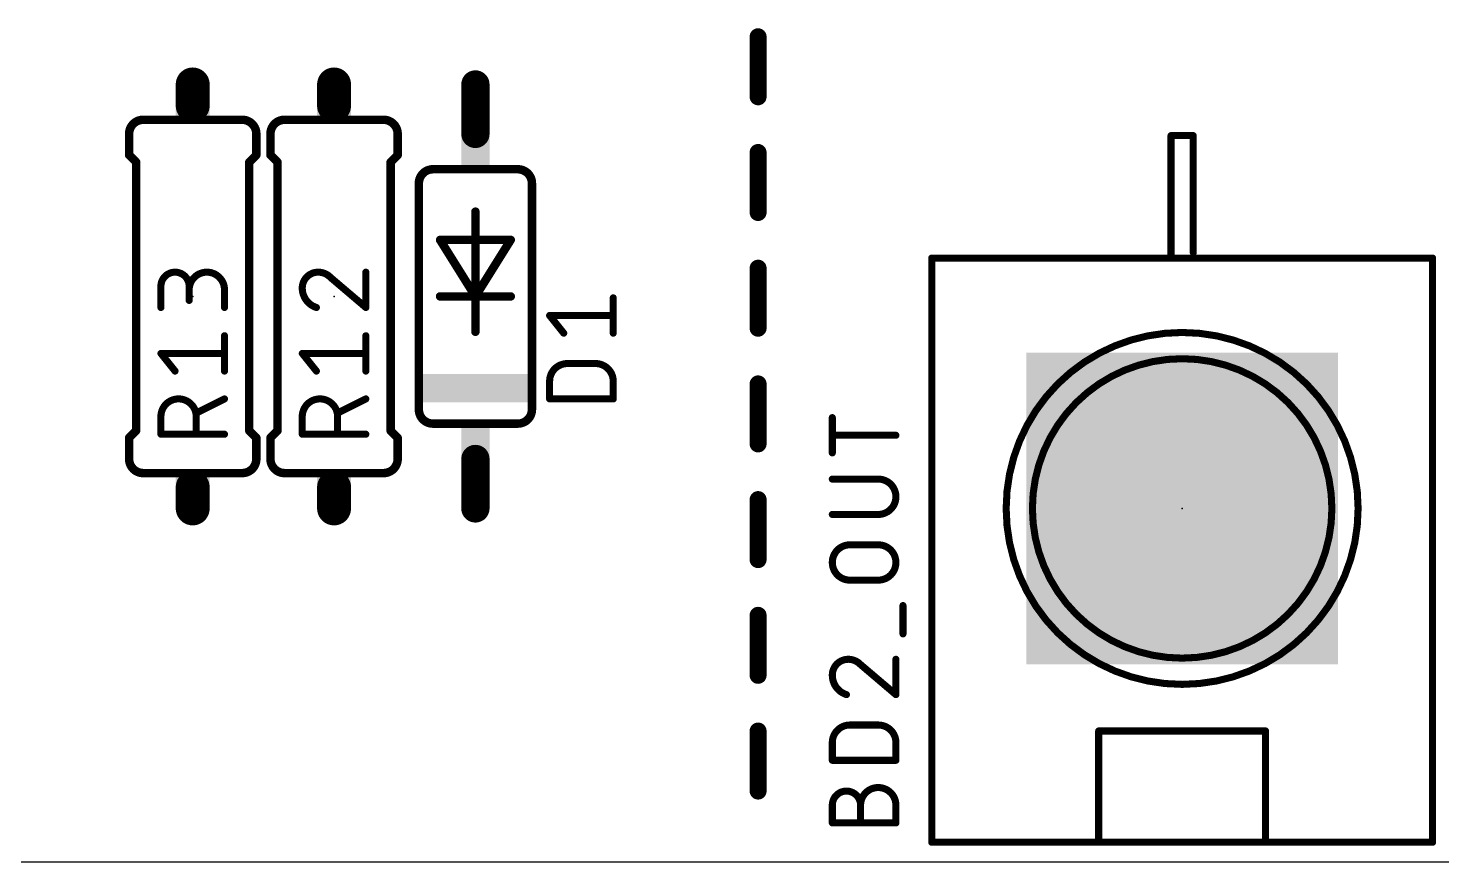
# Model space of a CAD drawing. Extents: x 0 to 81, y 0 to 102.
# Drawn here: x 14.82 to 40.22, y 0 to 14.98 of the extents above; entities that cross this region are included whole.
import ezdxf

# ---------------------------------------------------------------- set-up
doc = ezdxf.new("R2010")
doc.units = 0
for name, color, linetype in [('20', 31, 'CONTINUOUS'), ('21', 253, 'CONTINUOUS'), ('23', 53, 'CONTINUOUS'), ('25', 253, 'CONTINUOUS'), ('41', 12, 'CONTINUOUS'), ('51', 253, 'CONTINUOUS')]:
    doc.layers.add(name, color=color, linetype=linetype)

# ---------------------------------------------------------------- blocks, each defined once
blk = doc.blocks.new('RECT')
blk.add_solid([(-0.5, -0.5), (0.5, -0.5), (-0.5, 0.5), (0.5, 0.5)])

msp = doc.modelspace()

# ---------------------------------------------------------------- linework, layer by layer
at = {"layer": '20'}
msp.add_line((0, 0), (81.28, 0), dxfattribs=at)
at = {"layer": '21'}
for points, const_width in [([(16.891, 13.335, 0.4142), (16.637, 13.081)], 0.1524), ([(16.891, 13.2969, 1), (16.891, 13.3731)], 0.0762), ([(18.923, 13.081, 0.4142), (18.669, 13.335)], 0.1524), ([(18.669, 13.3731, 1), (18.669, 13.2969)], 0.0762), ([(19.431, 13.335, 0.4142), (19.177, 13.081)], 0.1524), ([(19.431, 13.2969, 1), (19.431, 13.3731)], 0.0762), ([(21.463, 13.081, 0.4142), (21.209, 13.335)], 0.1524), ([(21.209, 13.3731, 1), (21.209, 13.2969)], 0.0762), ([(16.6751, 13.081, 1), (16.5989, 13.081)], 0.0762), ([(16.5989, 13.081, 1), (16.6751, 13.081)], 0.0762), ([(18.9611, 13.081, 1), (18.8849, 13.081)], 0.0762), ([(18.8849, 13.081, 1), (18.9611, 13.081)], 0.0762), ([(19.2151, 13.081, 1), (19.1389, 13.081)], 0.0762), ([(19.1389, 13.081, 1), (19.2151, 13.081)], 0.0762), ([(21.5011, 13.081, 1), (21.4249, 13.081)], 0.0762), ([(21.4249, 13.081, 1), (21.5011, 13.081)], 0.0762), ([(35.3918, 13.05, 1), (35.3282, 13.05)], 0.0635), ([(35.36, 13.0818, 1), (35.36, 13.0183)], 0.0635), ([(35.7918, 13.05, 1), (35.7283, 13.05)], 0.0635), ([(35.76, 13.0183, 1), (35.76, 13.0818)], 0.0635), ([(16.5989, 12.7, 1), (16.6751, 12.7)], 0.0762), ([(16.6639, 12.7269, 1), (16.6101, 12.6731)], 0.0762), ([(18.8849, 12.7, 1), (18.9611, 12.7)], 0.0762), ([(18.9499, 12.6731, 1), (18.8961, 12.7269)], 0.0762), ([(19.1389, 12.7, 1), (19.2151, 12.7)], 0.0762), ([(19.2039, 12.7269, 1), (19.1501, 12.6731)], 0.0762), ([(21.4249, 12.7, 1), (21.5011, 12.7)], 0.0762), ([(21.4899, 12.6731, 1), (21.4361, 12.7269)], 0.0762), ([(16.8021, 12.573, 1), (16.7259, 12.573)], 0.0762), ([(16.7371, 12.5461, 1), (16.7909, 12.5999)], 0.0762), ([(18.8341, 12.573, 1), (18.7579, 12.573)], 0.0762), ([(18.7691, 12.5999, 1), (18.8229, 12.5461)], 0.0762), ([(19.3421, 12.573, 1), (19.2659, 12.573)], 0.0762), ([(19.2771, 12.5461, 1), (19.3309, 12.5999)], 0.0762), ([(21.3741, 12.573, 1), (21.2979, 12.573)], 0.0762), ([(21.3091, 12.5999, 1), (21.3629, 12.5461)], 0.0762), ([(22.098, 12.446, 0.4142), (21.844, 12.192)], 0.1524), ([(22.098, 12.4841, 1), (22.098, 12.4079)], 0.0762), ([(22.098, 12.4079, 1), (22.098, 12.4841)], 0.0762), ([(23.876, 12.192, 0.4142), (23.622, 12.446)], 0.1524), ([(23.622, 12.4841, 1), (23.622, 12.4079)], 0.0762), ([(23.622, 12.4079, 1), (23.622, 12.4841)], 0.0762), ([(21.8821, 12.192, 1), (21.8059, 12.192)], 0.0762), ([(21.8059, 12.192, 1), (21.8821, 12.192)], 0.0762), ([(23.9141, 12.192, 1), (23.8379, 12.192)], 0.0762), ([(23.8379, 12.192, 1), (23.9141, 12.192)], 0.0762), ([(22.8981, 11.684, 1), (22.8219, 11.684)], 0.0762), ([(22.225, 11.2141, 1), (22.225, 11.1379)], 0.0762), ([(22.2573, 11.1962, 1), (22.1927, 11.1558)], 0.0762), ([(23.5273, 11.1558, 1), (23.4627, 11.1962)], 0.0762), ([(23.495, 11.1379, 1), (23.495, 11.2141)], 0.0762), ([(35.7283, 10.95, 1), (35.7918, 10.95)], 0.0635), ([(31.06, 10.8818, 1), (31.06, 10.8182)], 0.0635), ([(31.0918, 10.85, 1), (31.0283, 10.85)], 0.0635), ([(35.36, 10.8818, 1), (35.36, 10.8182)], 0.0635), ([(35.3282, 10.85, 1), (35.3918, 10.85)], 0.0635), ([(35.36, 10.8182, 1), (35.36, 10.8818)], 0.0635), ([(40.0918, 10.85, 1), (40.0282, 10.85)], 0.0635), ([(40.06, 10.8182, 1), (40.06, 10.8818)], 0.0635), ([(22.225, 10.1981, 1), (22.225, 10.1219)], 0.0762), ([(22.8981, 10.16, 1), (22.8219, 10.16)], 0.0762), ([(22.86, 10.1981, 1), (22.86, 10.1219)], 0.0762), ([(22.8277, 10.1802, 1), (22.8923, 10.1398)], 0.0762), ([(22.8219, 10.16, 1), (22.8981, 10.16)], 0.0762), ([(22.8277, 10.1398, 1), (22.8923, 10.1802)], 0.0762), ([(22.86, 10.1219, 1), (22.86, 10.1981)], 0.0762), ([(23.495, 10.1219, 1), (23.495, 10.1981)], 0.0762), ([(22.8219, 9.525, 1), (22.8981, 9.525)], 0.0762), ([(35.56, 3.1877, 1), (35.56, 9.5123, 1), (35.56, 3.1877)], 0.127), ([(35.56, 3.6593, 1), (35.56, 9.0407, 1), (35.56, 3.6593)], 0.127), ([(21.844, 8.128, 0.4142), (22.098, 7.874)], 0.1524), ([(21.8821, 8.128, 1), (21.8059, 8.128)], 0.0762), ([(21.8059, 8.128, 1), (21.8821, 8.128)], 0.0762), ([(23.622, 7.874, 0.4142), (23.876, 8.128)], 0.1524), ([(23.9141, 8.128, 1), (23.8379, 8.128)], 0.0762), ([(23.8379, 8.128, 1), (23.9141, 8.128)], 0.0762), ([(22.098, 7.9121, 1), (22.098, 7.8359)], 0.0762), ([(22.098, 7.8359, 1), (22.098, 7.9121)], 0.0762), ([(23.622, 7.9121, 1), (23.622, 7.8359)], 0.0762), ([(23.622, 7.8359, 1), (23.622, 7.9121)], 0.0762), ([(16.6751, 7.62, 1), (16.5989, 7.62)], 0.0762), ([(16.6101, 7.6469, 1), (16.6639, 7.5931)], 0.0762), ([(16.7259, 7.747, 1), (16.8021, 7.747)], 0.0762), ([(16.7909, 7.7201, 1), (16.7371, 7.7739)], 0.0762), ([(18.7579, 7.747, 1), (18.8341, 7.747)], 0.0762), ([(18.8229, 7.7739, 1), (18.7691, 7.7201)], 0.0762), ([(18.9611, 7.62, 1), (18.8849, 7.62)], 0.0762), ([(18.8961, 7.5931, 1), (18.9499, 7.6469)], 0.0762), ([(19.2151, 7.62, 1), (19.1389, 7.62)], 0.0762), ([(19.1501, 7.6469, 1), (19.2039, 7.5931)], 0.0762), ([(19.2659, 7.747, 1), (19.3421, 7.747)], 0.0762), ([(19.3309, 7.7201, 1), (19.2771, 7.7739)], 0.0762), ([(21.2979, 7.747, 1), (21.3741, 7.747)], 0.0762), ([(21.3629, 7.7739, 1), (21.3091, 7.7201)], 0.0762), ([(21.5011, 7.62, 1), (21.4249, 7.62)], 0.0762), ([(21.4361, 7.5931, 1), (21.4899, 7.6469)], 0.0762), ([(16.637, 7.239, 0.4142), (16.891, 6.985)], 0.1524), ([(16.6751, 7.239, 1), (16.5989, 7.239)], 0.0762), ([(16.5989, 7.239, 1), (16.6751, 7.239)], 0.0762), ([(18.669, 6.985, 0.4142), (18.923, 7.239)], 0.1524), ([(18.9611, 7.239, 1), (18.8849, 7.239)], 0.0762), ([(18.8849, 7.239, 1), (18.9611, 7.239)], 0.0762), ([(19.177, 7.239, 0.4142), (19.431, 6.985)], 0.1524), ([(19.2151, 7.239, 1), (19.1389, 7.239)], 0.0762), ([(19.1389, 7.239, 1), (19.2151, 7.239)], 0.0762), ([(21.209, 6.985, 0.4142), (21.463, 7.239)], 0.1524), ([(21.5011, 7.239, 1), (21.4249, 7.239)], 0.0762), ([(21.4249, 7.239, 1), (21.5011, 7.239)], 0.0762), ([(16.891, 6.9469, 1), (16.891, 7.0231)], 0.0762), ([(18.669, 7.0231, 1), (18.669, 6.9469)], 0.0762), ([(19.431, 6.9469, 1), (19.431, 7.0231)], 0.0762), ([(21.209, 7.0231, 1), (21.209, 6.9469)], 0.0762), ([(34.0918, 2.35, 1), (34.0282, 2.35)], 0.0635), ([(34.06, 2.3818, 1), (34.06, 2.3182)], 0.0635), ([(37.0918, 2.35, 1), (37.0282, 2.35)], 0.0635), ([(37.06, 2.3182, 1), (37.06, 2.3818)], 0.0635), ([(31.06, 0.3818, 1), (31.06, 0.3183)], 0.0635), ([(31.0283, 0.35, 1), (31.0918, 0.35)], 0.0635), ([(34.0282, 0.35, 1), (34.0918, 0.35)], 0.0635), ([(34.06, 0.3818, 1), (34.06, 0.3183)], 0.0635), ([(34.06, 0.3183, 1), (34.06, 0.3818)], 0.0635), ([(37.0282, 0.35, 1), (37.0918, 0.35)], 0.0635), ([(37.06, 0.3818, 1), (37.06, 0.3183)], 0.0635), ([(37.06, 0.3183, 1), (37.06, 0.3818)], 0.0635), ([(40.0282, 0.35, 1), (40.0918, 0.35)], 0.0635), ([(40.06, 0.3183, 1), (40.06, 0.3818)], 0.0635)]:
    msp.add_lwpolyline(points, format="xyb", dxfattribs=dict(at, const_width=const_width))
for points, const_width in [([(16.637, 13.081), (16.637, 12.7)], 0.1524), ([(18.923, 13.081), (18.923, 12.7)], 0.1524), ([(19.177, 13.081), (19.177, 12.7)], 0.1524), ([(21.463, 13.081), (21.463, 12.7)], 0.1524), ([(35.76, 13.05), (35.36, 13.05)], 0.127), ([(35.36, 13.05), (35.36, 10.85)], 0.127), ([(35.76, 10.95), (35.76, 13.05)], 0.127), ([(16.764, 12.573), (16.637, 12.7)], 0.1524), ([(18.796, 12.573), (18.923, 12.7)], 0.1524), ([(19.304, 12.573), (19.177, 12.7)], 0.1524), ([(21.336, 12.573), (21.463, 12.7)], 0.1524), ([(16.764, 7.747), (16.764, 12.573)], 0.1524), ([(18.796, 7.747), (18.796, 12.573)], 0.1524), ([(19.304, 7.747), (19.304, 12.573)], 0.1524), ([(21.336, 7.747), (21.336, 12.573)], 0.1524), ([(22.098, 12.446), (23.622, 12.446)], 0.1524), ([(21.844, 8.128), (21.844, 12.192)], 0.1524), ([(23.876, 8.128), (23.876, 12.192)], 0.1524), ([(22.86, 10.16), (22.86, 11.684)], 0.1524), ([(22.225, 11.176), (23.495, 11.176)], 0.1524), ([(22.86, 10.16), (22.225, 11.176)], 0.1524), ([(23.495, 11.176), (22.86, 10.16)], 0.1524), ([(35.36, 10.85), (31.06, 10.85)], 0.127), ([(31.06, 10.85), (31.06, 0.35)], 0.127), ([(40.06, 10.85), (35.36, 10.85)], 0.127), ([(40.06, 0.35), (40.06, 10.85)], 0.127), ([(22.225, 10.16), (22.86, 10.16)], 0.1524), ([(22.86, 9.525), (22.86, 10.16)], 0.1524), ([(22.86, 10.16), (23.495, 10.16)], 0.1524), ([(22.098, 7.874), (23.622, 7.874)], 0.1524), ([(16.764, 7.747), (16.637, 7.62)], 0.1524), ([(16.637, 7.239), (16.637, 7.62)], 0.1524), ([(18.796, 7.747), (18.923, 7.62)], 0.1524), ([(18.923, 7.239), (18.923, 7.62)], 0.1524), ([(19.304, 7.747), (19.177, 7.62)], 0.1524), ([(19.177, 7.239), (19.177, 7.62)], 0.1524), ([(21.336, 7.747), (21.463, 7.62)], 0.1524), ([(21.463, 7.239), (21.463, 7.62)], 0.1524), ([(37.06, 2.35), (34.06, 2.35)], 0.127), ([(34.06, 2.35), (34.06, 0.35)], 0.127), ([(37.06, 0.35), (37.06, 2.35)], 0.127), ([(34.06, 0.35), (31.06, 0.35)], 0.127), ([(37.06, 0.35), (34.06, 0.35)], 0.127), ([(40.06, 0.35), (37.06, 0.35)], 0.127)]:
    msp.add_lwpolyline(points, dxfattribs=dict(at, const_width=const_width))
at = {"layer": '23'}
for p in [(17.78, 10.16), (20.32, 10.16), (22.86, 10.16), (35.56, 6.35)]:
    msp.add_point(p, dxfattribs=at)
at = {"layer": '25'}
for points, const_width in [([(27.94, 14.8273), (27.94, 13.7477)], 0.3048), ([(27.94, 12.7477), (27.94, 11.6681)], 0.3048), ([(27.94, 10.6681), (27.94, 9.5885)], 0.3048), ([(20.2565, 10.501), (20.8915, 9.9612)], 0.127), ([(20.8915, 9.9612), (20.8915, 10.5962)], 0.127), ([(17.2085, 9.9612), (17.2085, 10.3422)], 0.127), ([(17.7165, 10.3422), (17.7165, 10.0882)], 0.127), ([(18.3515, 9.9612), (18.3515, 10.2787)], 0.127), ([(25.3365, 9.4996), (25.3365, 10.1346)], 0.127), ([(24.4475, 9.4996), (24.1935, 9.8171)], 0.127), ([(24.1935, 9.8171), (25.3365, 9.8171)], 0.127), ([(18.3515, 8.8182), (18.3515, 9.4532)], 0.127), ([(20.8915, 8.8182), (20.8915, 9.4532)], 0.127), ([(17.4625, 8.8182), (17.2085, 9.1357)], 0.127), ([(17.2085, 9.1357), (18.3515, 9.1357)], 0.127), ([(20.0025, 8.8182), (19.7485, 9.1357)], 0.127), ([(19.7485, 9.1357), (20.8915, 9.1357)], 0.127), ([(24.511, 8.9535), (25.019, 8.9535)], 0.127), ([(24.1935, 8.3185), (24.1935, 8.636)], 0.127), ([(25.3365, 8.636), (25.3365, 8.3185)], 0.127), ([(27.94, 8.5885), (27.94, 7.5088)], 0.3048), ([(18.3515, 8.3185), (17.8435, 8.0645)], 0.127), ([(20.8915, 8.3185), (20.3835, 8.0645)], 0.127), ([(25.3365, 8.3185), (24.1935, 8.3185)], 0.127), ([(17.2085, 7.6835), (17.2085, 8.001)], 0.127), ([(17.8435, 8.001), (17.8435, 7.6835)], 0.127), ([(19.7485, 7.6835), (19.7485, 8.001)], 0.127), ([(20.3835, 8.001), (20.3835, 7.6835)], 0.127), ([(29.2735, 7.347), (29.2735, 7.982)], 0.127), ([(18.3515, 7.6835), (17.2085, 7.6835)], 0.127), ([(20.8915, 7.6835), (19.7485, 7.6835)], 0.127), ([(30.4165, 7.6645), (29.2735, 7.6645)], 0.127), ([(30.099, 6.8771), (29.2735, 6.8771)], 0.127), ([(27.94, 6.5088), (27.94, 5.4292)], 0.3048), ([(29.2735, 6.242), (30.099, 6.242)], 0.127), ([(29.591, 5.6959), (30.099, 5.6959)], 0.127), ([(30.099, 5.061), (29.591, 5.061)], 0.127), ([(27.94, 4.4292), (27.94, 3.3496)], 0.3048), ([(30.5435, 4.0957), (30.5435, 4.6037)], 0.127), ([(29.7815, 3.5433), (30.4165, 3.0036)], 0.127), ([(30.4165, 3.0036), (30.4165, 3.6386)], 0.127), ([(27.94, 2.3496), (27.94, 1.27)], 0.3048), ([(29.591, 2.4575), (30.099, 2.4575)], 0.127), ([(29.2735, 1.8225), (29.2735, 2.14)], 0.127), ([(30.4165, 2.14), (30.4165, 1.8225)], 0.127), ([(30.4165, 1.8225), (29.2735, 1.8225)], 0.127), ([(29.2735, 0.6985), (29.2735, 1.016)], 0.127), ([(29.7815, 0.6985), (29.7815, 1.016)], 0.127), ([(30.4165, 1.016), (30.4165, 0.6985)], 0.127), ([(30.4165, 0.6985), (29.2735, 0.6985)], 0.127)]:
    msp.add_lwpolyline(points, dxfattribs=dict(at, const_width=const_width))
for points, const_width in [([(28.0162, 14.8273, 1), (27.8638, 14.8273)], 0.1524), ([(27.8638, 13.7477, 1), (28.0162, 13.7477)], 0.1524), ([(28.0162, 12.7477, 1), (27.8638, 12.7477)], 0.1524), ([(27.8638, 11.6681, 1), (28.0162, 11.6681)], 0.1524), ([(28.0162, 10.6681, 1), (27.8638, 10.6681)], 0.1524), ([(17.7165, 10.3422, 1), (17.2085, 10.3422)], 0.127), ([(18.3515, 10.2787, 1), (17.7165, 10.2787)], 0.127), ([(20.0343, 10.5962, 0.4142), (19.7485, 10.3105)], 0.127), ([(20.0342, 10.628, 1), (20.0343, 10.5645)], 0.0635), ([(20.2565, 10.501, 0.2053), (20.0343, 10.5962)], 0.127), ([(20.0343, 10.5645, 1), (20.0343, 10.628)], 0.0635), ([(20.2771, 10.5252, 1), (20.2359, 10.4768)], 0.0635), ([(20.2335, 10.4791, 1), (20.2795, 10.5229)], 0.0635), ([(20.9232, 10.5962, 1), (20.8598, 10.5962)], 0.0635), ([(17.2402, 10.3422, 1), (17.1768, 10.3422)], 0.0635), ([(17.1768, 10.3422, 1), (17.2402, 10.3422)], 0.0635), ([(17.7482, 10.3422, 1), (17.6848, 10.3422)], 0.0635), ([(17.6848, 10.3422, 1), (17.7482, 10.3422)], 0.0635), ([(17.6848, 10.2787, 1), (17.7482, 10.2787)], 0.0635), ([(18.3833, 10.2787, 1), (18.3198, 10.2787)], 0.0635), ([(18.3198, 10.2787, 1), (18.3833, 10.2787)], 0.0635), ([(19.7485, 10.3105, 0.3252), (20.0025, 9.9612)], 0.127), ([(19.7802, 10.3105, 1), (19.7168, 10.3105)], 0.0635), ([(19.7168, 10.3105, 1), (19.7802, 10.3105)], 0.0635), ([(25.3682, 10.1346, 1), (25.3048, 10.1346)], 0.0635), ([(17.1768, 9.9612, 1), (17.2402, 9.9612)], 0.0635), ([(17.6848, 10.0882, 1), (17.7482, 10.0882)], 0.0635), ([(18.3198, 9.9612, 1), (18.3833, 9.9612)], 0.0635), ([(19.9927, 9.931, 1), (20.0123, 9.9914)], 0.0635), ([(20.8598, 9.9612, 1), (20.9232, 9.9612)], 0.0635), ([(20.8709, 9.937, 1), (20.9121, 9.9854)], 0.0635), ([(24.1935, 9.8489, 1), (24.1935, 9.7853)], 0.0635), ([(24.2183, 9.8369, 1), (24.1687, 9.7973)], 0.0635), ([(25.3365, 9.7853, 1), (25.3365, 9.8489)], 0.0635), ([(27.8638, 9.5885, 1), (28.0162, 9.5885)], 0.1524), ([(18.3833, 9.4532, 1), (18.3198, 9.4532)], 0.0635), ([(20.9232, 9.4532, 1), (20.8598, 9.4532)], 0.0635), ([(24.4227, 9.4798, 1), (24.4723, 9.5194)], 0.0635), ([(25.3048, 9.4996, 1), (25.3682, 9.4996)], 0.0635), ([(17.2085, 9.1675, 1), (17.2085, 9.104)], 0.0635), ([(17.2333, 9.1555, 1), (17.1837, 9.1159)], 0.0635), ([(18.3515, 9.104, 1), (18.3515, 9.1675)], 0.0635), ([(19.7485, 9.1675, 1), (19.7485, 9.104)], 0.0635), ([(19.7733, 9.1555, 1), (19.7237, 9.1159)], 0.0635), ([(20.8915, 9.104, 1), (20.8915, 9.1675)], 0.0635), ([(24.511, 8.9535, 0.4142), (24.1935, 8.636)], 0.127), ([(24.511, 8.9853, 1), (24.511, 8.9217)], 0.0635), ([(24.511, 8.9217, 1), (24.511, 8.9853)], 0.0635), ([(25.019, 8.9853, 1), (25.019, 8.9217)], 0.0635), ([(25.3365, 8.636, 0.4142), (25.019, 8.9535)], 0.127), ([(25.019, 8.9217, 1), (25.019, 8.9853)], 0.0635), ([(17.4377, 8.7984, 1), (17.4873, 8.838)], 0.0635), ([(18.3198, 8.8182, 1), (18.3833, 8.8182)], 0.0635), ([(19.9777, 8.7984, 1), (20.0273, 8.838)], 0.0635), ([(20.8598, 8.8182, 1), (20.9232, 8.8182)], 0.0635), ([(24.2252, 8.636, 1), (24.1618, 8.636)], 0.0635), ([(24.1618, 8.636, 1), (24.2252, 8.636)], 0.0635), ([(25.3682, 8.636, 1), (25.3048, 8.636)], 0.0635), ([(25.3048, 8.636, 1), (25.3682, 8.636)], 0.0635), ([(28.0162, 8.5885, 1), (27.8638, 8.5885)], 0.1524), ([(17.8435, 8.001, 1), (17.2085, 8.001)], 0.127), ([(18.3657, 8.2901, 1), (18.3373, 8.3469)], 0.0635), ([(20.3835, 8.001, 1), (19.7485, 8.001)], 0.127), ([(20.9057, 8.2901, 1), (20.8773, 8.3469)], 0.0635), ([(24.1935, 8.3503, 1), (24.1935, 8.2867)], 0.0635), ([(25.3365, 8.2867, 1), (25.3365, 8.3503)], 0.0635), ([(24.1618, 8.3185, 1), (24.2252, 8.3185)], 0.0635), ([(25.3048, 8.3185, 1), (25.3682, 8.3185)], 0.0635), ([(17.2402, 8.001, 1), (17.1768, 8.001)], 0.0635), ([(17.1768, 8.001, 1), (17.2402, 8.001)], 0.0635), ([(17.8293, 8.0929, 1), (17.8577, 8.0361)], 0.0635), ([(17.8753, 8.001, 1), (17.8118, 8.001)], 0.0635), ([(17.8118, 8.001, 1), (17.8753, 8.001)], 0.0635), ([(19.7802, 8.001, 1), (19.7168, 8.001)], 0.0635), ([(19.7168, 8.001, 1), (19.7802, 8.001)], 0.0635), ([(20.3693, 8.0929, 1), (20.3977, 8.0361)], 0.0635), ([(20.4153, 8.001, 1), (20.3518, 8.001)], 0.0635), ([(20.3518, 8.001, 1), (20.4153, 8.001)], 0.0635), ([(29.3053, 7.982, 1), (29.2418, 7.982)], 0.0635), ([(17.2085, 7.7153, 1), (17.2085, 7.6518)], 0.0635), ([(17.1768, 7.6835, 1), (17.2402, 7.6835)], 0.0635), ([(17.8118, 7.6835, 1), (17.8753, 7.6835)], 0.0635), ([(18.3515, 7.6518, 1), (18.3515, 7.7153)], 0.0635), ([(19.7485, 7.7153, 1), (19.7485, 7.6518)], 0.0635), ([(19.7168, 7.6835, 1), (19.7802, 7.6835)], 0.0635), ([(20.3518, 7.6835, 1), (20.4153, 7.6835)], 0.0635), ([(20.8915, 7.6518, 1), (20.8915, 7.7153)], 0.0635), ([(29.2735, 7.6962, 1), (29.2735, 7.6327)], 0.0635), ([(30.4165, 7.6327, 1), (30.4165, 7.6962)], 0.0635), ([(27.8638, 7.5088, 1), (28.0162, 7.5088)], 0.1524), ([(29.2418, 7.347, 1), (29.3053, 7.347)], 0.0635), ([(29.2735, 6.9088, 1), (29.2735, 6.8453)], 0.0635), ([(30.099, 6.242, 1), (30.099, 6.8771)], 0.127), ([(30.099, 6.9088, 1), (30.099, 6.8453)], 0.0635), ([(30.099, 6.8453, 1), (30.099, 6.9088)], 0.0635), ([(28.0162, 6.5088, 1), (27.8638, 6.5088)], 0.1524), ([(29.2735, 6.2738, 1), (29.2735, 6.2103)], 0.0635), ([(30.099, 6.2738, 1), (30.099, 6.2103)], 0.0635), ([(30.099, 6.2103, 1), (30.099, 6.2738)], 0.0635), ([(29.591, 5.6959, 1), (29.591, 5.061)], 0.127), ([(29.591, 5.7277, 1), (29.591, 5.6642)], 0.0635), ([(29.591, 5.6642, 1), (29.591, 5.7277)], 0.0635), ([(30.099, 5.061, 1), (30.099, 5.6959)], 0.127), ([(30.099, 5.7277, 1), (30.099, 5.6642)], 0.0635), ([(30.099, 5.6642, 1), (30.099, 5.7277)], 0.0635), ([(27.8638, 5.4292, 1), (28.0162, 5.4292)], 0.1524), ([(29.591, 5.0927, 1), (29.591, 5.0292)], 0.0635), ([(29.591, 5.0292, 1), (29.591, 5.0927)], 0.0635), ([(30.099, 5.0927, 1), (30.099, 5.0292)], 0.0635), ([(30.099, 5.0292, 1), (30.099, 5.0927)], 0.0635), ([(28.0162, 4.4292, 1), (27.8638, 4.4292)], 0.1524), ([(30.5753, 4.6037, 1), (30.5118, 4.6037)], 0.0635), ([(30.5118, 4.0957, 1), (30.5753, 4.0957)], 0.0635), ([(29.5593, 3.6386, 0.4142), (29.2735, 3.3528)], 0.127), ([(29.5592, 3.6703, 1), (29.5593, 3.6068)], 0.0635), ([(29.7815, 3.5433, 0.2053), (29.5593, 3.6386)], 0.127), ([(29.5593, 3.6068, 1), (29.5593, 3.6703)], 0.0635), ([(29.8021, 3.5675, 1), (29.7609, 3.5191)], 0.0635), ([(29.7585, 3.5214, 1), (29.8045, 3.5652)], 0.0635), ([(30.4483, 3.6386, 1), (30.3848, 3.6386)], 0.0635), ([(27.8638, 3.3496, 1), (28.0162, 3.3496)], 0.1524), ([(29.2735, 3.3528, 0.3252), (29.5275, 3.0036)], 0.127), ([(29.3053, 3.3528, 1), (29.2418, 3.3528)], 0.0635), ([(29.2418, 3.3528, 1), (29.3053, 3.3528)], 0.0635), ([(29.5177, 2.9733, 1), (29.5373, 3.0338)], 0.0635), ([(30.3959, 2.9794, 1), (30.4371, 3.0277)], 0.0635), ([(30.3848, 3.0036, 1), (30.4483, 3.0036)], 0.0635), ([(28.0162, 2.3496, 1), (27.8638, 2.3496)], 0.1524), ([(29.591, 2.4575, 0.4142), (29.2735, 2.14)], 0.127), ([(29.591, 2.4892, 1), (29.591, 2.4257)], 0.0635), ([(29.591, 2.4257, 1), (29.591, 2.4892)], 0.0635), ([(30.4165, 2.14, 0.4142), (30.099, 2.4575)], 0.127), ([(30.099, 2.4892, 1), (30.099, 2.4257)], 0.0635), ([(30.099, 2.4257, 1), (30.099, 2.4892)], 0.0635), ([(29.3053, 2.14, 1), (29.2418, 2.14)], 0.0635), ([(29.2418, 2.14, 1), (29.3053, 2.14)], 0.0635), ([(30.4483, 2.14, 1), (30.3848, 2.14)], 0.0635), ([(30.3848, 2.14, 1), (30.4483, 2.14)], 0.0635), ([(29.2735, 1.8542, 1), (29.2735, 1.7907)], 0.0635), ([(29.2418, 1.8225, 1), (29.3053, 1.8225)], 0.0635), ([(30.3848, 1.8225, 1), (30.4483, 1.8225)], 0.0635), ([(30.4165, 1.7907, 1), (30.4165, 1.8542)], 0.0635), ([(27.8638, 1.27, 1), (28.0162, 1.27)], 0.1524), ([(29.7815, 1.016, 1), (29.2735, 1.016)], 0.127), ([(30.4165, 1.016, 1), (29.7815, 1.016)], 0.127), ([(29.3053, 1.016, 1), (29.2418, 1.016)], 0.0635), ([(29.2418, 1.016, 1), (29.3053, 1.016)], 0.0635), ([(29.8133, 1.016, 1), (29.7498, 1.016)], 0.0635), ([(29.7498, 1.016, 1), (29.8133, 1.016)], 0.0635), ([(29.7498, 1.016, 1), (29.8133, 1.016)], 0.0635), ([(30.4483, 1.016, 1), (30.3848, 1.016)], 0.0635), ([(30.3848, 1.016, 1), (30.4483, 1.016)], 0.0635), ([(29.2735, 0.7303, 1), (29.2735, 0.6667)], 0.0635), ([(30.4165, 0.6667, 1), (30.4165, 0.7303)], 0.0635), ([(29.2418, 0.6985, 1), (29.3053, 0.6985)], 0.0635), ([(29.7498, 0.6985, 1), (29.8133, 0.6985)], 0.0635), ([(30.3848, 0.6985, 1), (30.4483, 0.6985)], 0.0635)]:
    msp.add_lwpolyline(points, format="xyb", dxfattribs=dict(at, const_width=const_width))
at = {"layer": '51'}
for points, const_width in [([(17.78, 13.97), (17.78, 13.589)], 0.6096), ([(20.32, 13.97), (20.32, 13.589)], 0.6096), ([(22.86, 13.97), (22.86, 13.081)], 0.508), ([(16.891, 13.335), (18.669, 13.335)], 0.1524), ([(19.431, 13.335), (21.209, 13.335)], 0.1524), ([(22.86, 6.35), (22.86, 7.239)], 0.508), ([(16.891, 6.985), (18.669, 6.985)], 0.1524), ([(17.78, 6.731), (17.78, 6.35)], 0.6096), ([(19.431, 6.985), (21.209, 6.985)], 0.1524), ([(20.32, 6.731), (20.32, 6.35)], 0.6096)]:
    msp.add_lwpolyline(points, dxfattribs=dict(at, const_width=const_width))
for points, const_width in [([(17.9324, 13.97, 1), (17.6276, 13.97)], 0.3048), ([(20.4724, 13.97, 1), (20.1676, 13.97)], 0.3048), ([(22.987, 13.97, 1), (22.733, 13.97)], 0.254), ([(17.6276, 13.589, 1), (17.9324, 13.589)], 0.3048), ([(20.1676, 13.589, 1), (20.4724, 13.589)], 0.3048), ([(16.891, 13.3731, 1), (16.891, 13.2969)], 0.0762), ([(18.669, 13.2969, 1), (18.669, 13.3731)], 0.0762), ([(19.431, 13.3731, 1), (19.431, 13.2969)], 0.0762), ([(21.209, 13.2969, 1), (21.209, 13.3731)], 0.0762), ([(22.733, 13.081, 1), (22.987, 13.081)], 0.254), ([(22.987, 7.239, 1), (22.733, 7.239)], 0.254), ([(16.891, 7.0231, 1), (16.891, 6.9469)], 0.0762), ([(17.9324, 6.731, 1), (17.6276, 6.731)], 0.3048), ([(18.669, 6.9469, 1), (18.669, 7.0231)], 0.0762), ([(19.431, 7.0231, 1), (19.431, 6.9469)], 0.0762), ([(20.4724, 6.731, 1), (20.1676, 6.731)], 0.3048), ([(21.209, 6.9469, 1), (21.209, 7.0231)], 0.0762), ([(17.6276, 6.35, 1), (17.9324, 6.35)], 0.3048), ([(20.1676, 6.35, 1), (20.4724, 6.35)], 0.3048), ([(22.733, 6.35, 1), (22.987, 6.35)], 0.254)]:
    msp.add_lwpolyline(points, format="xyb", dxfattribs=dict(at, const_width=const_width))

# ---------------------------------------------------------------- block references
at = {"layer": '21', "rotation": 90}
for p, xscale, yscale in [((22.86, 12.7635), 0.635, 0.508), ((22.86, 8.509), 0.508, 2.032), ((22.86, 7.5565), 0.635, 0.508)]:
    msp.add_blockref('RECT', p, dxfattribs=dict(at, xscale=xscale, yscale=yscale))
at = {"layer": '41', "xscale": 5.6, "yscale": 5.6, "rotation": 180}
msp.add_blockref('RECT', (35.56, 6.35), dxfattribs=at)
at = {"layer": '51', "xscale": 0.254, "yscale": 0.6096, "rotation": 270}
for p in [(17.78, 13.462), (20.32, 13.462), (17.78, 6.858), (20.32, 6.858)]:
    msp.add_blockref('RECT', p, dxfattribs=at)

doc.saveas('drawing.dxf')
